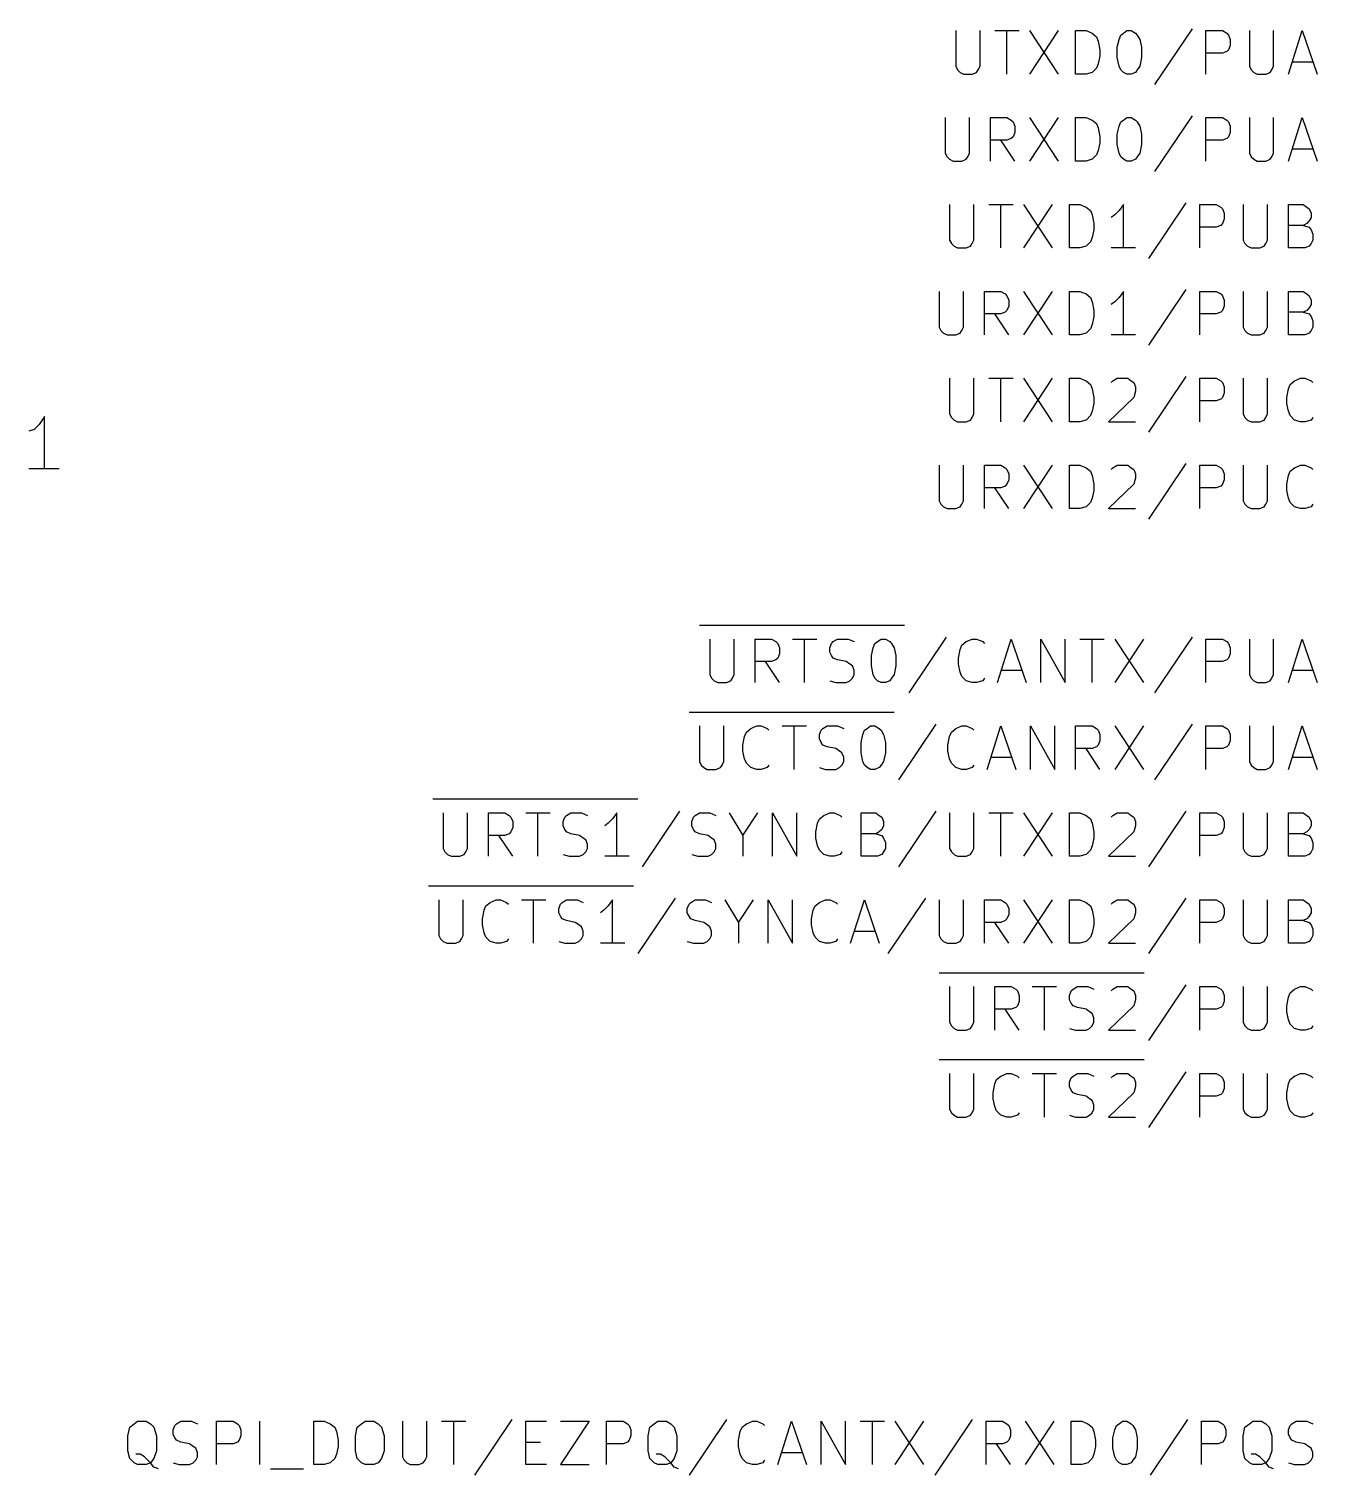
# Model space of a CAD drawing. Extents: x 4000 to 161350, y 4000 to 113000.
# Drawn here: x 82740 to 97570, y 59680 to 76320 of the extents above; entities that cross this region are included whole.
import ezdxf

# ---------------------------------------------------------------- set-up
doc = ezdxf.new("R2010")
doc.units = 0
doc.layers.add('CYAN', color=4, linetype='CONTINUOUS')

msp = doc.modelspace()

# ---------------------------------------------------------------- linework, layer by layer
at = {"layer": 'CYAN'}
for p, q in [((93410, 76300), (93410, 75890)), ((93690, 75890), (93690, 76300)), ((93860, 76300), (94140, 76300)), ((94000, 75800), (94000, 76300)), ((94260, 76300), (94590, 75800)), ((94590, 76300), (94260, 75800)), ((94790, 75800), (94790, 76300)), ((94790, 76300), (94910, 76300)), ((94910, 76300), (94980, 76270)), ((94980, 76270), (95030, 76230)), ((95030, 76230), (95050, 76180)), ((95290, 76200), (95310, 76250)), ((95310, 76250), (95340, 76270)), ((95340, 76270), (95380, 76300)), ((95380, 76300), (95430, 76300)), ((95430, 76300), (95480, 76270)), ((95480, 76270), (95500, 76250)), ((95500, 76250), (95530, 76200)), ((96130, 76320), (95700, 75680)), ((96290, 75800), (96290, 76300)), ((96290, 76300), (96480, 76300)), ((96480, 76300), (96530, 76270)), ((96530, 76270), (96550, 76250)), ((96550, 76250), (96570, 76200)), ((96790, 76300), (96790, 75890)), ((97070, 75890), (97070, 76300)), ((97240, 75800), (97400, 76300)), ((97400, 76300), (97570, 75800)), ((95050, 76180), (95070, 76080)), ((95070, 76080), (95070, 76010)), ((95270, 76110), (95290, 76200)), ((95270, 75990), (95270, 76110)), ((95530, 76200), (95550, 76110)), ((95550, 76110), (95550, 75990)), ((96530, 76060), (96480, 76040)), ((96550, 76080), (96530, 76060)), ((96570, 76130), (96550, 76080)), ((96570, 76200), (96570, 76130)), ((93410, 75890), (93430, 75850)), ((93670, 75850), (93690, 75890)), ((95050, 75920), (95030, 75870)), ((95070, 76010), (95050, 75920)), ((95290, 75890), (95270, 75990)), ((95310, 75850), (95290, 75890)), ((95530, 75890), (95500, 75850)), ((95550, 75990), (95530, 75890)), ((96480, 76040), (96290, 76040)), ((96790, 75890), (96810, 75850)), ((97050, 75850), (97070, 75890)), ((97290, 75940), (97520, 75940)), ((93430, 75850), (93460, 75820)), ((93460, 75820), (93500, 75800)), ((93500, 75800), (93600, 75800)), ((93600, 75800), (93650, 75820)), ((93650, 75820), (93670, 75850)), ((94910, 75800), (94790, 75800)), ((94980, 75820), (94910, 75800)), ((95030, 75870), (94980, 75820)), ((95340, 75820), (95310, 75850)), ((95380, 75800), (95340, 75820)), ((95430, 75800), (95380, 75800)), ((95480, 75820), (95430, 75800)), ((95500, 75850), (95480, 75820)), ((96810, 75850), (96840, 75820)), ((96840, 75820), (96880, 75800)), ((96880, 75800), (96980, 75800)), ((96980, 75800), (97030, 75820)), ((97030, 75820), (97050, 75850)), ((93290, 75300), (93290, 74890)), ((93570, 74890), (93570, 75300)), ((93810, 74800), (93810, 75300)), ((93810, 75300), (94000, 75300)), ((94000, 75300), (94050, 75270)), ((94050, 75270), (94070, 75250)), ((94070, 75250), (94090, 75200)), ((94260, 75300), (94590, 74800)), ((94590, 75300), (94260, 74800)), ((94790, 74800), (94790, 75300)), ((94790, 75300), (94910, 75300)), ((94910, 75300), (94980, 75270)), ((94980, 75270), (95030, 75230)), ((95030, 75230), (95050, 75180)), ((95290, 75200), (95310, 75250)), ((95310, 75250), (95340, 75270)), ((95340, 75270), (95380, 75300)), ((95380, 75300), (95430, 75300)), ((95430, 75300), (95480, 75270)), ((95480, 75270), (95500, 75250)), ((95500, 75250), (95530, 75200)), ((96130, 75320), (95700, 74680)), ((96290, 74800), (96290, 75300)), ((96290, 75300), (96480, 75300)), ((96480, 75300), (96530, 75270)), ((96530, 75270), (96550, 75250)), ((96550, 75250), (96570, 75200)), ((96790, 75300), (96790, 74890)), ((97070, 74890), (97070, 75300)), ((97240, 74800), (97400, 75300)), ((97400, 75300), (97570, 74800)), ((94050, 75060), (94000, 75040)), ((94070, 75080), (94050, 75060)), ((94090, 75130), (94070, 75080)), ((94090, 75200), (94090, 75130)), ((95050, 75180), (95070, 75080)), ((95070, 75080), (95070, 75010)), ((95270, 75110), (95290, 75200)), ((95270, 74990), (95270, 75110)), ((95530, 75200), (95550, 75110)), ((95550, 75110), (95550, 74990)), ((96530, 75060), (96480, 75040)), ((96550, 75080), (96530, 75060)), ((96570, 75130), (96550, 75080)), ((96570, 75200), (96570, 75130)), ((93290, 74890), (93310, 74850)), ((93550, 74850), (93570, 74890)), ((94000, 75040), (93810, 75040)), ((94090, 74800), (93930, 75040)), ((95050, 74920), (95030, 74870)), ((95070, 75010), (95050, 74920)), ((95290, 74890), (95270, 74990)), ((95310, 74850), (95290, 74890)), ((95530, 74890), (95500, 74850)), ((95550, 74990), (95530, 74890)), ((96480, 75040), (96290, 75040)), ((96790, 74890), (96810, 74850)), ((97050, 74850), (97070, 74890)), ((97290, 74940), (97520, 74940)), ((93310, 74850), (93340, 74820)), ((93340, 74820), (93380, 74800)), ((93380, 74800), (93480, 74800)), ((93480, 74800), (93530, 74820)), ((93530, 74820), (93550, 74850)), ((94910, 74800), (94790, 74800)), ((94980, 74820), (94910, 74800)), ((95030, 74870), (94980, 74820)), ((95340, 74820), (95310, 74850)), ((95380, 74800), (95340, 74820)), ((95430, 74800), (95380, 74800)), ((95480, 74820), (95430, 74800)), ((95500, 74850), (95480, 74820)), ((96810, 74850), (96840, 74820)), ((96840, 74820), (96880, 74800)), ((96880, 74800), (96980, 74800)), ((96980, 74800), (97030, 74820)), ((97030, 74820), (97050, 74850)), ((93340, 74300), (93340, 73890)), ((93620, 73890), (93620, 74300)), ((93790, 74300), (94070, 74300)), ((93930, 73800), (93930, 74300)), ((94190, 74300), (94520, 73800)), ((94520, 74300), (94190, 73800)), ((94720, 73800), (94720, 74300)), ((94720, 74300), (94840, 74300)), ((94840, 74300), (94910, 74270)), ((94910, 74270), (94960, 74230)), ((94960, 74230), (94980, 74180)), ((95290, 74230), (95240, 74180)), ((95340, 74300), (95290, 74230)), ((95340, 73800), (95340, 74300)), ((96060, 74320), (95630, 73680)), ((96220, 73800), (96220, 74300)), ((96220, 74300), (96410, 74300)), ((96410, 74300), (96460, 74270)), ((96460, 74270), (96480, 74250)), ((96480, 74250), (96500, 74200)), ((96720, 74300), (96720, 73890)), ((97000, 73890), (97000, 74300)), ((97240, 73800), (97240, 74300)), ((97240, 74300), (97410, 74300)), ((97410, 74300), (97450, 74270)), ((97450, 74270), (97480, 74250)), ((97480, 74250), (97500, 74200)), ((94980, 74180), (95000, 74080)), ((95000, 74080), (95000, 74010)), ((95240, 74180), (95200, 74150)), ((96460, 74060), (96410, 74040)), ((96480, 74080), (96460, 74060)), ((96500, 74130), (96480, 74080)), ((96500, 74200), (96500, 74130)), ((97410, 74060), (97240, 74060)), ((97450, 74080), (97410, 74060)), ((97410, 74060), (97480, 74040)), ((97480, 74110), (97450, 74080)), ((97500, 74150), (97480, 74110)), ((97500, 74200), (97500, 74150)), ((93340, 73890), (93360, 73850)), ((93600, 73850), (93620, 73890)), ((94980, 73920), (94960, 73870)), ((95000, 74010), (94980, 73920)), ((96410, 74040), (96220, 74040)), ((96720, 73890), (96740, 73850)), ((96980, 73850), (97000, 73890)), ((97480, 74040), (97500, 74010)), ((97500, 74010), (97520, 73960)), ((97520, 73890), (97500, 73850)), ((97520, 73960), (97520, 73890)), ((93360, 73850), (93390, 73820)), ((93390, 73820), (93430, 73800)), ((93430, 73800), (93530, 73800)), ((93530, 73800), (93580, 73820)), ((93580, 73820), (93600, 73850)), ((94840, 73800), (94720, 73800)), ((94910, 73820), (94840, 73800)), ((94960, 73870), (94910, 73820)), ((95480, 73800), (95200, 73800)), ((96740, 73850), (96770, 73820)), ((96770, 73820), (96810, 73800)), ((96810, 73800), (96910, 73800)), ((96910, 73800), (96960, 73820)), ((96960, 73820), (96980, 73850)), ((97430, 73800), (97240, 73800)), ((97480, 73820), (97430, 73800)), ((97500, 73850), (97480, 73820)), ((93220, 73300), (93220, 72890)), ((93500, 72890), (93500, 73300)), ((93740, 72800), (93740, 73300)), ((93740, 73300), (93930, 73300)), ((93930, 73300), (93980, 73270)), ((93980, 73270), (94000, 73250)), ((94000, 73250), (94020, 73200)), ((94190, 73300), (94520, 72800)), ((94520, 73300), (94190, 72800)), ((94720, 72800), (94720, 73300)), ((94720, 73300), (94840, 73300)), ((94840, 73300), (94910, 73270)), ((94910, 73270), (94960, 73230)), ((94960, 73230), (94980, 73180)), ((95290, 73230), (95240, 73180)), ((95340, 73300), (95290, 73230)), ((95340, 72800), (95340, 73300)), ((96060, 73320), (95630, 72680)), ((96220, 72800), (96220, 73300)), ((96220, 73300), (96410, 73300)), ((96410, 73300), (96460, 73270)), ((96460, 73270), (96480, 73250)), ((96480, 73250), (96500, 73200)), ((96720, 73300), (96720, 72890)), ((97000, 72890), (97000, 73300)), ((97240, 72800), (97240, 73300)), ((97240, 73300), (97410, 73300)), ((97410, 73300), (97450, 73270)), ((97450, 73270), (97480, 73250)), ((97480, 73250), (97500, 73200)), ((93980, 73060), (93930, 73040)), ((94000, 73080), (93980, 73060)), ((94020, 73130), (94000, 73080)), ((94020, 73200), (94020, 73130)), ((94980, 73180), (95000, 73080)), ((95000, 73080), (95000, 73010)), ((95240, 73180), (95200, 73150)), ((96460, 73060), (96410, 73040)), ((96480, 73080), (96460, 73060)), ((96500, 73130), (96480, 73080)), ((96500, 73200), (96500, 73130)), ((97410, 73060), (97240, 73060)), ((97450, 73080), (97410, 73060)), ((97410, 73060), (97480, 73040)), ((97480, 73110), (97450, 73080)), ((97500, 73150), (97480, 73110)), ((97500, 73200), (97500, 73150)), ((93220, 72890), (93240, 72850)), ((93480, 72850), (93500, 72890)), ((93930, 73040), (93740, 73040)), ((94020, 72800), (93860, 73040)), ((94980, 72920), (94960, 72870)), ((95000, 73010), (94980, 72920)), ((96410, 73040), (96220, 73040)), ((96720, 72890), (96740, 72850)), ((96980, 72850), (97000, 72890)), ((97480, 73040), (97500, 73010)), ((97500, 73010), (97520, 72960)), ((97520, 72890), (97500, 72850)), ((97520, 72960), (97520, 72890)), ((93240, 72850), (93270, 72820)), ((93270, 72820), (93310, 72800)), ((93310, 72800), (93410, 72800)), ((93410, 72800), (93460, 72820)), ((93460, 72820), (93480, 72850)), ((94840, 72800), (94720, 72800)), ((94910, 72820), (94840, 72800)), ((94960, 72870), (94910, 72820)), ((95480, 72800), (95200, 72800)), ((96740, 72850), (96770, 72820)), ((96770, 72820), (96810, 72800)), ((96810, 72800), (96910, 72800)), ((96910, 72800), (96960, 72820)), ((96960, 72820), (96980, 72850)), ((97430, 72800), (97240, 72800)), ((97480, 72820), (97430, 72800)), ((97500, 72850), (97480, 72820)), ((93340, 72300), (93340, 71890)), ((93620, 71890), (93620, 72300)), ((93790, 72300), (94070, 72300)), ((93930, 71800), (93930, 72300)), ((94190, 72300), (94520, 71800)), ((94520, 72300), (94190, 71800)), ((94720, 71800), (94720, 72300)), ((94720, 72300), (94840, 72300)), ((94840, 72300), (94910, 72270)), ((94910, 72270), (94960, 72230)), ((94960, 72230), (94980, 72180)), ((95200, 72250), (95220, 72270)), ((95220, 72270), (95270, 72300)), ((95270, 72300), (95390, 72300)), ((95390, 72300), (95430, 72270)), ((95430, 72270), (95460, 72250)), ((95460, 72250), (95480, 72200)), ((96060, 72320), (95630, 71680)), ((96220, 71800), (96220, 72300)), ((96220, 72300), (96410, 72300)), ((96410, 72300), (96460, 72270)), ((96460, 72270), (96480, 72250)), ((96480, 72250), (96500, 72200)), ((96720, 72300), (96720, 71890)), ((97000, 71890), (97000, 72300)), ((97240, 72180), (97260, 72230)), ((97260, 72230), (97310, 72270)), ((97310, 72270), (97380, 72300)), ((97380, 72300), (97430, 72300)), ((97430, 72300), (97500, 72270)), ((97500, 72270), (97520, 72250)), ((94980, 72180), (95000, 72080)), ((95000, 72080), (95000, 72010)), ((95460, 72080), (95170, 71800)), ((95480, 72150), (95460, 72080)), ((95480, 72200), (95480, 72150)), ((96460, 72060), (96410, 72040)), ((96480, 72080), (96460, 72060)), ((96500, 72130), (96480, 72080)), ((96500, 72200), (96500, 72130)), ((97220, 72080), (97240, 72180)), ((97220, 72010), (97220, 72080)), ((93340, 71890), (93360, 71850)), ((93600, 71850), (93620, 71890)), ((94980, 71920), (94960, 71870)), ((95000, 72010), (94980, 71920)), ((96410, 72040), (96220, 72040)), ((96720, 71890), (96740, 71850)), ((96980, 71850), (97000, 71890)), ((97240, 71920), (97220, 72010)), ((97260, 71870), (97240, 71920)), ((82860, 71770), (82800, 71710)), ((82920, 71860), (82860, 71770)), ((82920, 71260), (82920, 71860)), ((93360, 71850), (93390, 71820)), ((93390, 71820), (93430, 71800)), ((93430, 71800), (93530, 71800)), ((93530, 71800), (93580, 71820)), ((93580, 71820), (93600, 71850)), ((94840, 71800), (94720, 71800)), ((94910, 71820), (94840, 71800)), ((94960, 71870), (94910, 71820)), ((95170, 71800), (95480, 71800)), ((96740, 71850), (96770, 71820)), ((96770, 71820), (96810, 71800)), ((96810, 71800), (96910, 71800)), ((96910, 71800), (96960, 71820)), ((96960, 71820), (96980, 71850)), ((97310, 71820), (97260, 71870)), ((97380, 71800), (97310, 71820)), ((97430, 71800), (97380, 71800)), ((97500, 71820), (97430, 71800)), ((97520, 71850), (97500, 71820)), ((82800, 71710), (82740, 71690)), ((83090, 71260), (82740, 71260)), ((93220, 71300), (93220, 70890)), ((93500, 70890), (93500, 71300)), ((93740, 70800), (93740, 71300)), ((93740, 71300), (93930, 71300)), ((93930, 71300), (93980, 71270)), ((93980, 71270), (94000, 71250)), ((94000, 71250), (94020, 71200)), ((94190, 71300), (94520, 70800)), ((94520, 71300), (94190, 70800)), ((94720, 70800), (94720, 71300)), ((94720, 71300), (94840, 71300)), ((94840, 71300), (94910, 71270)), ((94910, 71270), (94960, 71230)), ((94960, 71230), (94980, 71180)), ((95200, 71250), (95220, 71270)), ((95220, 71270), (95270, 71300)), ((95270, 71300), (95390, 71300)), ((95390, 71300), (95430, 71270)), ((95430, 71270), (95460, 71250)), ((95460, 71250), (95480, 71200)), ((96060, 71320), (95630, 70680)), ((96220, 70800), (96220, 71300)), ((96220, 71300), (96410, 71300)), ((96410, 71300), (96460, 71270)), ((96460, 71270), (96480, 71250)), ((96480, 71250), (96500, 71200)), ((96720, 71300), (96720, 70890)), ((97000, 70890), (97000, 71300)), ((97240, 71180), (97260, 71230)), ((97260, 71230), (97310, 71270)), ((97310, 71270), (97380, 71300)), ((97380, 71300), (97430, 71300)), ((97430, 71300), (97500, 71270)), ((97500, 71270), (97520, 71250)), ((93980, 71060), (93930, 71040)), ((94000, 71080), (93980, 71060)), ((94020, 71130), (94000, 71080)), ((94020, 71200), (94020, 71130)), ((94980, 71180), (95000, 71080)), ((95000, 71080), (95000, 71010)), ((95460, 71080), (95170, 70800)), ((95480, 71150), (95460, 71080)), ((95480, 71200), (95480, 71150)), ((96460, 71060), (96410, 71040)), ((96480, 71080), (96460, 71060)), ((96500, 71130), (96480, 71080)), ((96500, 71200), (96500, 71130)), ((97220, 71080), (97240, 71180)), ((97220, 71010), (97220, 71080)), ((93220, 70890), (93240, 70850)), ((93480, 70850), (93500, 70890)), ((93930, 71040), (93740, 71040)), ((94020, 70800), (93860, 71040)), ((94980, 70920), (94960, 70870)), ((95000, 71010), (94980, 70920)), ((96410, 71040), (96220, 71040)), ((96720, 70890), (96740, 70850)), ((96980, 70850), (97000, 70890)), ((97240, 70920), (97220, 71010)), ((97260, 70870), (97240, 70920)), ((93240, 70850), (93270, 70820)), ((93270, 70820), (93310, 70800)), ((93310, 70800), (93410, 70800)), ((93410, 70800), (93460, 70820)), ((93460, 70820), (93480, 70850)), ((94840, 70800), (94720, 70800)), ((94910, 70820), (94840, 70800)), ((94960, 70870), (94910, 70820)), ((95170, 70800), (95480, 70800)), ((96740, 70850), (96770, 70820)), ((96770, 70820), (96810, 70800)), ((96810, 70800), (96910, 70800)), ((96910, 70800), (96960, 70820)), ((96960, 70820), (96980, 70850)), ((97310, 70820), (97260, 70870)), ((97380, 70800), (97310, 70820)), ((97430, 70800), (97380, 70800)), ((97500, 70820), (97430, 70800)), ((97520, 70850), (97500, 70820)), ((90460, 69460), (92820, 69460)), ((90580, 69300), (90580, 68890)), ((90860, 68890), (90860, 69300)), ((91100, 68800), (91100, 69300)), ((91100, 69300), (91290, 69300)), ((91290, 69300), (91340, 69270)), ((91340, 69270), (91360, 69250)), ((91360, 69250), (91380, 69200)), ((91530, 69300), (91810, 69300)), ((91670, 68800), (91670, 69300)), ((91960, 69200), (91980, 69250)), ((91980, 69250), (92000, 69270)), ((92000, 69270), (92050, 69300)), ((92050, 69300), (92170, 69300)), ((92170, 69300), (92240, 69270)), ((92460, 69200), (92480, 69250)), ((92480, 69250), (92510, 69270)), ((92510, 69270), (92550, 69300)), ((92550, 69300), (92600, 69300)), ((92600, 69300), (92650, 69270)), ((92650, 69270), (92670, 69250)), ((92670, 69250), (92700, 69200)), ((93300, 69320), (92870, 68680)), ((93460, 69180), (93480, 69230)), ((93480, 69230), (93530, 69270)), ((93530, 69270), (93600, 69300)), ((93600, 69300), (93650, 69300)), ((93650, 69300), (93720, 69270)), ((93720, 69270), (93740, 69250)), ((93890, 68800), (94050, 69300)), ((94050, 69300), (94220, 68800)), ((94390, 68800), (94390, 69300)), ((94390, 69300), (94670, 68800)), ((94670, 68800), (94670, 69300)), ((94840, 69300), (95120, 69300)), ((94980, 68800), (94980, 69300)), ((95240, 69300), (95570, 68800)), ((95570, 69300), (95240, 68800)), ((96130, 69320), (95700, 68680)), ((96290, 68800), (96290, 69300)), ((96290, 69300), (96480, 69300)), ((96480, 69300), (96530, 69270)), ((96530, 69270), (96550, 69250)), ((96550, 69250), (96570, 69200)), ((96790, 69300), (96790, 68890)), ((97070, 68890), (97070, 69300)), ((97240, 68800), (97400, 69300)), ((97400, 69300), (97570, 68800)), ((91340, 69060), (91290, 69040)), ((91360, 69080), (91340, 69060)), ((91380, 69130), (91360, 69080)), ((91380, 69200), (91380, 69130)), ((91960, 69150), (91960, 69200)), ((91980, 69110), (91960, 69150)), ((92000, 69080), (91980, 69110)), ((92050, 69060), (92000, 69080)), ((92150, 69040), (92050, 69060)), ((92440, 69110), (92460, 69200)), ((92440, 68990), (92440, 69110)), ((92700, 69200), (92720, 69110)), ((92720, 69110), (92720, 68990)), ((93440, 69080), (93460, 69180)), ((93440, 69010), (93440, 69080)), ((96530, 69060), (96480, 69040)), ((96550, 69080), (96530, 69060)), ((96570, 69130), (96550, 69080)), ((96570, 69200), (96570, 69130)), ((90580, 68890), (90600, 68850)), ((90840, 68850), (90860, 68890)), ((91290, 69040), (91100, 69040)), ((91380, 68800), (91220, 69040)), ((92190, 69010), (92150, 69040)), ((92220, 68990), (92190, 69010)), ((92240, 68940), (92220, 68990)), ((92220, 68850), (92240, 68890)), ((92240, 68890), (92240, 68940)), ((92460, 68890), (92440, 68990)), ((92480, 68850), (92460, 68890)), ((92700, 68890), (92670, 68850)), ((92720, 68990), (92700, 68890)), ((93460, 68920), (93440, 69010)), ((93480, 68870), (93460, 68920)), ((93940, 68940), (94170, 68940)), ((96480, 69040), (96290, 69040)), ((96790, 68890), (96810, 68850)), ((97050, 68850), (97070, 68890)), ((97290, 68940), (97520, 68940)), ((90600, 68850), (90630, 68820)), ((90630, 68820), (90670, 68800)), ((90670, 68800), (90770, 68800)), ((90770, 68800), (90820, 68820)), ((90820, 68820), (90840, 68850)), ((91960, 68820), (92030, 68800)), ((92030, 68800), (92150, 68800)), ((92150, 68800), (92190, 68820)), ((92190, 68820), (92220, 68850)), ((92510, 68820), (92480, 68850)), ((92550, 68800), (92510, 68820)), ((92600, 68800), (92550, 68800)), ((92650, 68820), (92600, 68800)), ((92670, 68850), (92650, 68820)), ((93530, 68820), (93480, 68870)), ((93600, 68800), (93530, 68820)), ((93650, 68800), (93600, 68800)), ((93720, 68820), (93650, 68800)), ((93740, 68850), (93720, 68820)), ((96810, 68850), (96840, 68820)), ((96840, 68820), (96880, 68800)), ((96880, 68800), (96980, 68800)), ((96980, 68800), (97030, 68820)), ((97030, 68820), (97050, 68850)), ((90340, 68460), (92700, 68460)), ((90460, 68300), (90460, 67890)), ((90740, 67890), (90740, 68300)), ((90980, 68180), (91000, 68230)), ((91000, 68230), (91050, 68270)), ((91050, 68270), (91120, 68300)), ((91120, 68300), (91170, 68300)), ((91170, 68300), (91240, 68270)), ((91240, 68270), (91260, 68250)), ((91410, 68300), (91690, 68300)), ((91550, 67800), (91550, 68300)), ((91840, 68200), (91860, 68250)), ((91860, 68250), (91880, 68270)), ((91880, 68270), (91930, 68300)), ((91930, 68300), (92050, 68300)), ((92050, 68300), (92120, 68270)), ((92340, 68200), (92360, 68250)), ((92360, 68250), (92390, 68270)), ((92390, 68270), (92430, 68300)), ((92430, 68300), (92480, 68300)), ((92480, 68300), (92530, 68270)), ((92530, 68270), (92550, 68250)), ((92550, 68250), (92580, 68200)), ((93180, 68320), (92750, 67680)), ((93340, 68180), (93360, 68230)), ((93360, 68230), (93410, 68270)), ((93410, 68270), (93480, 68300)), ((93480, 68300), (93530, 68300)), ((93530, 68300), (93600, 68270)), ((93600, 68270), (93620, 68250)), ((93770, 67800), (93930, 68300)), ((93930, 68300), (94100, 67800)), ((94270, 67800), (94270, 68300)), ((94270, 68300), (94550, 67800)), ((94550, 67800), (94550, 68300)), ((94790, 67800), (94790, 68300)), ((94790, 68300), (94980, 68300)), ((94980, 68300), (95030, 68270)), ((95030, 68270), (95050, 68250)), ((95050, 68250), (95070, 68200)), ((95240, 68300), (95570, 67800)), ((95570, 68300), (95240, 67800)), ((96130, 68320), (95700, 67680)), ((96290, 67800), (96290, 68300)), ((96290, 68300), (96480, 68300)), ((96480, 68300), (96530, 68270)), ((96530, 68270), (96550, 68250)), ((96550, 68250), (96570, 68200)), ((96790, 68300), (96790, 67890)), ((97070, 67890), (97070, 68300)), ((97240, 67800), (97400, 68300)), ((97400, 68300), (97570, 67800)), ((90960, 68080), (90980, 68180)), ((90960, 68010), (90960, 68080)), ((91840, 68150), (91840, 68200)), ((91860, 68110), (91840, 68150)), ((91880, 68080), (91860, 68110)), ((91930, 68060), (91880, 68080)), ((92030, 68040), (91930, 68060)), ((92320, 68110), (92340, 68200)), ((92320, 67990), (92320, 68110)), ((92580, 68200), (92600, 68110)), ((92600, 68110), (92600, 67990)), ((93320, 68080), (93340, 68180)), ((93320, 68010), (93320, 68080)), ((95030, 68060), (94980, 68040)), ((95050, 68080), (95030, 68060)), ((95070, 68130), (95050, 68080)), ((95070, 68200), (95070, 68130)), ((96530, 68060), (96480, 68040)), ((96550, 68080), (96530, 68060)), ((96570, 68130), (96550, 68080)), ((96570, 68200), (96570, 68130)), ((90980, 67920), (90960, 68010)), ((91000, 67870), (90980, 67920)), ((92070, 68010), (92030, 68040)), ((92100, 67990), (92070, 68010)), ((92120, 67940), (92100, 67990)), ((92120, 67890), (92120, 67940)), ((92340, 67890), (92320, 67990)), ((92600, 67990), (92580, 67890)), ((93340, 67920), (93320, 68010)), ((93360, 67870), (93340, 67920)), ((93820, 67940), (94050, 67940)), ((94980, 68040), (94790, 68040)), ((95070, 67800), (94910, 68040)), ((96480, 68040), (96290, 68040)), ((97290, 67940), (97520, 67940)), ((90460, 67890), (90480, 67850)), ((90480, 67850), (90510, 67820)), ((90510, 67820), (90550, 67800)), ((90550, 67800), (90650, 67800)), ((90650, 67800), (90700, 67820)), ((90700, 67820), (90720, 67850)), ((90720, 67850), (90740, 67890)), ((91050, 67820), (91000, 67870)), ((91120, 67800), (91050, 67820)), ((91170, 67800), (91120, 67800)), ((91240, 67820), (91170, 67800)), ((91260, 67850), (91240, 67820)), ((91840, 67820), (91910, 67800)), ((91910, 67800), (92030, 67800)), ((92030, 67800), (92070, 67820)), ((92070, 67820), (92100, 67850)), ((92100, 67850), (92120, 67890)), ((92360, 67850), (92340, 67890)), ((92390, 67820), (92360, 67850)), ((92430, 67800), (92390, 67820)), ((92480, 67800), (92430, 67800)), ((92530, 67820), (92480, 67800)), ((92550, 67850), (92530, 67820)), ((92580, 67890), (92550, 67850)), ((93410, 67820), (93360, 67870)), ((93480, 67800), (93410, 67820)), ((93530, 67800), (93480, 67800)), ((93600, 67820), (93530, 67800)), ((93620, 67850), (93600, 67820)), ((96790, 67890), (96810, 67850)), ((96810, 67850), (96840, 67820)), ((96840, 67820), (96880, 67800)), ((96880, 67800), (96980, 67800)), ((96980, 67800), (97030, 67820)), ((97030, 67820), (97050, 67850)), ((97050, 67850), (97070, 67890)), ((87390, 67460), (89750, 67460)), ((87510, 67300), (87510, 66890)), ((87790, 66890), (87790, 67300)), ((88030, 66800), (88030, 67300)), ((88030, 67300), (88220, 67300)), ((88220, 67300), (88270, 67270)), ((88270, 67270), (88290, 67250)), ((88290, 67250), (88310, 67200)), ((88460, 67300), (88740, 67300)), ((88600, 66800), (88600, 67300)), ((88890, 67200), (88910, 67250)), ((88910, 67250), (88930, 67270)), ((88930, 67270), (88980, 67300)), ((88980, 67300), (89100, 67300)), ((89100, 67300), (89170, 67270)), ((89460, 67230), (89410, 67180)), ((89510, 67300), (89460, 67230)), ((89510, 66800), (89510, 67300)), ((90230, 67320), (89800, 66680)), ((90370, 67200), (90390, 67250)), ((90390, 67250), (90410, 67270)), ((90410, 67270), (90460, 67300)), ((90460, 67300), (90580, 67300)), ((90580, 67300), (90650, 67270)), ((90800, 67300), (90960, 67040)), ((90960, 67040), (91130, 67300)), ((91300, 66800), (91300, 67300)), ((91300, 67300), (91580, 66800)), ((91580, 66800), (91580, 67300)), ((91820, 67180), (91840, 67230)), ((91840, 67230), (91890, 67270)), ((91890, 67270), (91960, 67300)), ((91960, 67300), (92010, 67300)), ((92010, 67300), (92080, 67270)), ((92080, 67270), (92100, 67250)), ((92320, 66800), (92320, 67300)), ((92320, 67300), (92490, 67300)), ((92490, 67300), (92530, 67270)), ((92530, 67270), (92560, 67250)), ((92560, 67250), (92580, 67200)), ((93180, 67320), (92750, 66680)), ((93340, 67300), (93340, 66890)), ((93620, 66890), (93620, 67300)), ((93790, 67300), (94070, 67300)), ((93930, 66800), (93930, 67300)), ((94190, 67300), (94520, 66800)), ((94520, 67300), (94190, 66800)), ((94720, 66800), (94720, 67300)), ((94720, 67300), (94840, 67300)), ((94840, 67300), (94910, 67270)), ((94910, 67270), (94960, 67230)), ((94960, 67230), (94980, 67180)), ((95200, 67250), (95220, 67270)), ((95220, 67270), (95270, 67300)), ((95270, 67300), (95390, 67300)), ((95390, 67300), (95430, 67270)), ((95430, 67270), (95460, 67250)), ((95460, 67250), (95480, 67200)), ((96060, 67320), (95630, 66680)), ((96220, 66800), (96220, 67300)), ((96220, 67300), (96410, 67300)), ((96410, 67300), (96460, 67270)), ((96460, 67270), (96480, 67250)), ((96480, 67250), (96500, 67200)), ((96720, 67300), (96720, 66890)), ((97000, 66890), (97000, 67300)), ((97240, 66800), (97240, 67300)), ((97240, 67300), (97410, 67300)), ((97410, 67300), (97450, 67270)), ((97450, 67270), (97480, 67250)), ((97480, 67250), (97500, 67200)), ((88270, 67060), (88220, 67040)), ((88290, 67080), (88270, 67060)), ((88310, 67130), (88290, 67080)), ((88310, 67200), (88310, 67130)), ((88890, 67150), (88890, 67200)), ((88910, 67110), (88890, 67150)), ((88930, 67080), (88910, 67110)), ((88980, 67060), (88930, 67080)), ((89080, 67040), (88980, 67060)), ((89410, 67180), (89370, 67150)), ((90370, 67150), (90370, 67200)), ((90390, 67110), (90370, 67150)), ((90410, 67080), (90390, 67110)), ((90460, 67060), (90410, 67080)), ((90560, 67040), (90460, 67060)), ((91800, 67080), (91820, 67180)), ((91800, 67010), (91800, 67080)), ((92490, 67060), (92320, 67060)), ((92530, 67080), (92490, 67060)), ((92490, 67060), (92560, 67040)), ((92560, 67110), (92530, 67080)), ((92580, 67150), (92560, 67110)), ((92580, 67200), (92580, 67150)), ((94980, 67180), (95000, 67080)), ((95000, 67080), (95000, 67010)), ((95460, 67080), (95170, 66800)), ((95480, 67150), (95460, 67080)), ((95480, 67200), (95480, 67150)), ((96460, 67060), (96410, 67040)), ((96480, 67080), (96460, 67060)), ((96500, 67130), (96480, 67080)), ((96500, 67200), (96500, 67130)), ((97410, 67060), (97240, 67060)), ((97450, 67080), (97410, 67060)), ((97410, 67060), (97480, 67040)), ((97480, 67110), (97450, 67080)), ((97500, 67150), (97480, 67110)), ((97500, 67200), (97500, 67150)), ((88220, 67040), (88030, 67040)), ((88310, 66800), (88150, 67040)), ((89120, 67010), (89080, 67040)), ((89150, 66990), (89120, 67010)), ((89170, 66940), (89150, 66990)), ((89170, 66890), (89170, 66940)), ((90600, 67010), (90560, 67040)), ((90630, 66990), (90600, 67010)), ((90650, 66940), (90630, 66990)), ((90650, 66890), (90650, 66940)), ((90960, 67040), (90960, 66800)), ((91820, 66920), (91800, 67010)), ((91840, 66870), (91820, 66920)), ((92560, 67040), (92580, 67010)), ((92580, 67010), (92600, 66960)), ((92600, 66960), (92600, 66890)), ((94980, 66920), (94960, 66870)), ((95000, 67010), (94980, 66920)), ((96410, 67040), (96220, 67040)), ((97480, 67040), (97500, 67010)), ((97500, 67010), (97520, 66960)), ((97520, 66960), (97520, 66890)), ((87510, 66890), (87530, 66850)), ((87530, 66850), (87560, 66820)), ((87560, 66820), (87600, 66800)), ((87600, 66800), (87700, 66800)), ((87700, 66800), (87750, 66820)), ((87750, 66820), (87770, 66850)), ((87770, 66850), (87790, 66890)), ((88890, 66820), (88960, 66800)), ((88960, 66800), (89080, 66800)), ((89080, 66800), (89120, 66820)), ((89120, 66820), (89150, 66850)), ((89150, 66850), (89170, 66890)), ((89650, 66800), (89370, 66800)), ((90370, 66820), (90440, 66800)), ((90440, 66800), (90560, 66800)), ((90560, 66800), (90600, 66820)), ((90600, 66820), (90630, 66850)), ((90630, 66850), (90650, 66890)), ((91890, 66820), (91840, 66870)), ((91960, 66800), (91890, 66820)), ((92010, 66800), (91960, 66800)), ((92080, 66820), (92010, 66800)), ((92100, 66850), (92080, 66820)), ((92510, 66800), (92320, 66800)), ((92560, 66820), (92510, 66800)), ((92580, 66850), (92560, 66820)), ((92600, 66890), (92580, 66850)), ((93340, 66890), (93360, 66850)), ((93360, 66850), (93390, 66820)), ((93390, 66820), (93430, 66800)), ((93430, 66800), (93530, 66800)), ((93530, 66800), (93580, 66820)), ((93580, 66820), (93600, 66850)), ((93600, 66850), (93620, 66890)), ((94840, 66800), (94720, 66800)), ((94910, 66820), (94840, 66800)), ((94960, 66870), (94910, 66820)), ((95170, 66800), (95480, 66800)), ((96720, 66890), (96740, 66850)), ((96740, 66850), (96770, 66820)), ((96770, 66820), (96810, 66800)), ((96810, 66800), (96910, 66800)), ((96910, 66800), (96960, 66820)), ((96960, 66820), (96980, 66850)), ((96980, 66850), (97000, 66890)), ((97430, 66800), (97240, 66800)), ((97480, 66820), (97430, 66800)), ((97500, 66850), (97480, 66820)), ((97520, 66890), (97500, 66850)), ((87340, 66460), (89700, 66460)), ((87460, 66300), (87460, 65890)), ((87740, 65890), (87740, 66300)), ((87980, 66180), (88000, 66230)), ((88000, 66230), (88050, 66270)), ((88050, 66270), (88120, 66300)), ((88120, 66300), (88170, 66300)), ((88170, 66300), (88240, 66270)), ((88240, 66270), (88260, 66250)), ((88410, 66300), (88690, 66300)), ((88550, 65800), (88550, 66300)), ((88840, 66200), (88860, 66250)), ((88860, 66250), (88880, 66270)), ((88880, 66270), (88930, 66300)), ((88930, 66300), (89050, 66300)), ((89050, 66300), (89120, 66270)), ((89410, 66230), (89360, 66180)), ((89460, 66300), (89410, 66230)), ((89460, 65800), (89460, 66300)), ((90180, 66320), (89750, 65680)), ((90320, 66200), (90340, 66250)), ((90340, 66250), (90360, 66270)), ((90360, 66270), (90410, 66300)), ((90410, 66300), (90530, 66300)), ((90530, 66300), (90600, 66270)), ((90750, 66300), (90910, 66040)), ((90910, 66040), (91080, 66300)), ((91250, 65800), (91250, 66300)), ((91250, 66300), (91530, 65800)), ((91530, 65800), (91530, 66300)), ((91770, 66180), (91790, 66230)), ((91790, 66230), (91840, 66270)), ((91840, 66270), (91910, 66300)), ((91910, 66300), (91960, 66300)), ((91960, 66300), (92030, 66270)), ((92030, 66270), (92050, 66250)), ((92200, 65800), (92360, 66300)), ((92360, 66300), (92530, 65800)), ((93060, 66320), (92630, 65680)), ((93220, 66300), (93220, 65890)), ((93500, 65890), (93500, 66300)), ((93740, 65800), (93740, 66300)), ((93740, 66300), (93930, 66300)), ((93930, 66300), (93980, 66270)), ((93980, 66270), (94000, 66250)), ((94000, 66250), (94020, 66200)), ((94190, 66300), (94520, 65800)), ((94520, 66300), (94190, 65800)), ((94720, 65800), (94720, 66300)), ((94720, 66300), (94840, 66300)), ((94840, 66300), (94910, 66270)), ((94910, 66270), (94960, 66230)), ((94960, 66230), (94980, 66180)), ((95200, 66250), (95220, 66270)), ((95220, 66270), (95270, 66300)), ((95270, 66300), (95390, 66300)), ((95390, 66300), (95430, 66270)), ((95430, 66270), (95460, 66250)), ((95460, 66250), (95480, 66200)), ((96060, 66320), (95630, 65680)), ((96220, 65800), (96220, 66300)), ((96220, 66300), (96410, 66300)), ((96410, 66300), (96460, 66270)), ((96460, 66270), (96480, 66250)), ((96480, 66250), (96500, 66200)), ((96720, 66300), (96720, 65890)), ((97000, 65890), (97000, 66300)), ((97240, 65800), (97240, 66300)), ((97240, 66300), (97410, 66300)), ((97410, 66300), (97450, 66270)), ((97450, 66270), (97480, 66250)), ((97480, 66250), (97500, 66200)), ((87960, 66080), (87980, 66180)), ((87960, 66010), (87960, 66080)), ((88840, 66150), (88840, 66200)), ((88860, 66110), (88840, 66150)), ((88880, 66080), (88860, 66110)), ((88930, 66060), (88880, 66080)), ((89360, 66180), (89320, 66150)), ((90320, 66150), (90320, 66200)), ((90340, 66110), (90320, 66150)), ((90360, 66080), (90340, 66110)), ((90410, 66060), (90360, 66080)), ((91750, 66080), (91770, 66180)), ((91750, 66010), (91750, 66080)), ((94000, 66080), (93980, 66060)), ((94020, 66130), (94000, 66080)), ((94020, 66200), (94020, 66130)), ((94980, 66180), (95000, 66080)), ((95000, 66080), (95000, 66010)), ((95460, 66080), (95170, 65800)), ((95480, 66150), (95460, 66080)), ((95480, 66200), (95480, 66150)), ((96480, 66080), (96460, 66060)), ((96500, 66130), (96480, 66080)), ((96500, 66200), (96500, 66130)), ((97450, 66080), (97410, 66060)), ((97480, 66110), (97450, 66080)), ((97500, 66150), (97480, 66110)), ((97500, 66200), (97500, 66150)), ((87980, 65920), (87960, 66010)), ((88000, 65870), (87980, 65920)), ((89030, 66040), (88930, 66060)), ((89070, 66010), (89030, 66040)), ((89100, 65990), (89070, 66010)), ((89120, 65940), (89100, 65990)), ((89120, 65890), (89120, 65940)), ((90510, 66040), (90410, 66060)), ((90550, 66010), (90510, 66040)), ((90580, 65990), (90550, 66010)), ((90600, 65940), (90580, 65990)), ((90600, 65890), (90600, 65940)), ((90910, 66040), (90910, 65800)), ((91770, 65920), (91750, 66010)), ((91790, 65870), (91770, 65920)), ((92250, 65940), (92480, 65940)), ((93930, 66040), (93740, 66040)), ((94020, 65800), (93860, 66040)), ((93980, 66060), (93930, 66040)), ((94980, 65920), (94960, 65870)), ((95000, 66010), (94980, 65920)), ((96410, 66040), (96220, 66040)), ((96460, 66060), (96410, 66040)), ((97410, 66060), (97240, 66060)), ((97410, 66060), (97480, 66040)), ((97480, 66040), (97500, 66010)), ((97500, 66010), (97520, 65960)), ((97520, 65960), (97520, 65890)), ((87460, 65890), (87480, 65850)), ((87480, 65850), (87510, 65820)), ((87510, 65820), (87550, 65800)), ((87550, 65800), (87650, 65800)), ((87650, 65800), (87700, 65820)), ((87700, 65820), (87720, 65850)), ((87720, 65850), (87740, 65890)), ((88050, 65820), (88000, 65870)), ((88120, 65800), (88050, 65820)), ((88170, 65800), (88120, 65800)), ((88240, 65820), (88170, 65800)), ((88260, 65850), (88240, 65820)), ((88840, 65820), (88910, 65800)), ((88910, 65800), (89030, 65800)), ((89030, 65800), (89070, 65820)), ((89070, 65820), (89100, 65850)), ((89100, 65850), (89120, 65890)), ((89600, 65800), (89320, 65800)), ((90320, 65820), (90390, 65800)), ((90390, 65800), (90510, 65800)), ((90510, 65800), (90550, 65820)), ((90550, 65820), (90580, 65850)), ((90580, 65850), (90600, 65890)), ((91840, 65820), (91790, 65870)), ((91910, 65800), (91840, 65820)), ((91960, 65800), (91910, 65800)), ((92030, 65820), (91960, 65800)), ((92050, 65850), (92030, 65820)), ((93220, 65890), (93240, 65850)), ((93240, 65850), (93270, 65820)), ((93270, 65820), (93310, 65800)), ((93310, 65800), (93410, 65800)), ((93410, 65800), (93460, 65820)), ((93460, 65820), (93480, 65850)), ((93480, 65850), (93500, 65890)), ((94840, 65800), (94720, 65800)), ((94910, 65820), (94840, 65800)), ((94960, 65870), (94910, 65820)), ((95170, 65800), (95480, 65800)), ((96720, 65890), (96740, 65850)), ((96740, 65850), (96770, 65820)), ((96770, 65820), (96810, 65800)), ((96810, 65800), (96910, 65800)), ((96910, 65800), (96960, 65820)), ((96960, 65820), (96980, 65850)), ((96980, 65850), (97000, 65890)), ((97430, 65800), (97240, 65800)), ((97480, 65820), (97430, 65800)), ((97500, 65850), (97480, 65820)), ((97520, 65890), (97500, 65850)), ((93220, 65460), (95580, 65460)), ((93340, 65300), (93340, 64890)), ((93620, 64890), (93620, 65300)), ((93860, 64800), (93860, 65300)), ((93860, 65300), (94050, 65300)), ((94050, 65300), (94100, 65270)), ((94100, 65270), (94120, 65250)), ((94120, 65250), (94140, 65200)), ((94290, 65300), (94570, 65300)), ((94430, 64800), (94430, 65300)), ((94720, 65200), (94740, 65250)), ((94740, 65250), (94760, 65270)), ((94760, 65270), (94810, 65300)), ((94810, 65300), (94930, 65300)), ((94930, 65300), (95000, 65270)), ((95200, 65250), (95220, 65270)), ((95220, 65270), (95270, 65300)), ((95270, 65300), (95390, 65300)), ((95390, 65300), (95430, 65270)), ((95430, 65270), (95460, 65250)), ((95460, 65250), (95480, 65200)), ((96060, 65320), (95630, 64680)), ((96220, 64800), (96220, 65300)), ((96220, 65300), (96410, 65300)), ((96410, 65300), (96460, 65270)), ((96460, 65270), (96480, 65250)), ((96480, 65250), (96500, 65200)), ((96720, 65300), (96720, 64890)), ((97000, 64890), (97000, 65300)), ((97240, 65180), (97260, 65230)), ((97260, 65230), (97310, 65270)), ((97310, 65270), (97380, 65300)), ((97380, 65300), (97430, 65300)), ((97430, 65300), (97500, 65270)), ((97500, 65270), (97520, 65250)), ((94120, 65080), (94100, 65060)), ((94140, 65130), (94120, 65080)), ((94140, 65200), (94140, 65130)), ((94720, 65150), (94720, 65200)), ((94740, 65110), (94720, 65150)), ((94760, 65080), (94740, 65110)), ((94810, 65060), (94760, 65080)), ((95460, 65080), (95170, 64800)), ((95480, 65150), (95460, 65080)), ((95480, 65200), (95480, 65150)), ((96480, 65080), (96460, 65060)), ((96500, 65130), (96480, 65080)), ((96500, 65200), (96500, 65130)), ((97220, 65080), (97240, 65180)), ((97220, 65010), (97220, 65080)), ((94050, 65040), (93860, 65040)), ((94140, 64800), (93980, 65040)), ((94100, 65060), (94050, 65040)), ((94910, 65040), (94810, 65060)), ((94950, 65010), (94910, 65040)), ((94980, 64990), (94950, 65010)), ((95000, 64940), (94980, 64990)), ((95000, 64890), (95000, 64940)), ((96410, 65040), (96220, 65040)), ((96460, 65060), (96410, 65040)), ((97240, 64920), (97220, 65010)), ((97260, 64870), (97240, 64920)), ((93340, 64890), (93360, 64850)), ((93360, 64850), (93390, 64820)), ((93390, 64820), (93430, 64800)), ((93430, 64800), (93530, 64800)), ((93530, 64800), (93580, 64820)), ((93580, 64820), (93600, 64850)), ((93600, 64850), (93620, 64890)), ((94720, 64820), (94790, 64800)), ((94790, 64800), (94910, 64800)), ((94910, 64800), (94950, 64820)), ((94950, 64820), (94980, 64850)), ((94980, 64850), (95000, 64890)), ((95170, 64800), (95480, 64800)), ((96720, 64890), (96740, 64850)), ((96740, 64850), (96770, 64820)), ((96770, 64820), (96810, 64800)), ((96810, 64800), (96910, 64800)), ((96910, 64800), (96960, 64820)), ((96960, 64820), (96980, 64850)), ((96980, 64850), (97000, 64890)), ((97310, 64820), (97260, 64870)), ((97380, 64800), (97310, 64820)), ((97430, 64800), (97380, 64800)), ((97500, 64820), (97430, 64800)), ((97520, 64850), (97500, 64820)), ((93220, 64460), (95580, 64460)), ((93340, 64300), (93340, 63890)), ((93620, 63890), (93620, 64300)), ((93880, 64230), (93930, 64270)), ((93930, 64270), (94000, 64300)), ((94000, 64300), (94050, 64300)), ((94050, 64300), (94120, 64270)), ((94120, 64270), (94140, 64250)), ((94290, 64300), (94570, 64300)), ((94430, 63800), (94430, 64300)), ((94720, 64200), (94740, 64250)), ((94740, 64250), (94760, 64270)), ((94760, 64270), (94810, 64300)), ((94810, 64300), (94930, 64300)), ((94930, 64300), (95000, 64270)), ((95200, 64250), (95220, 64270)), ((95220, 64270), (95270, 64300)), ((95270, 64300), (95390, 64300)), ((95390, 64300), (95430, 64270)), ((95430, 64270), (95460, 64250)), ((95460, 64250), (95480, 64200)), ((96060, 64320), (95630, 63680)), ((96220, 63800), (96220, 64300)), ((96220, 64300), (96410, 64300)), ((96410, 64300), (96460, 64270)), ((96460, 64270), (96480, 64250)), ((96480, 64250), (96500, 64200)), ((96720, 64300), (96720, 63890)), ((97000, 63890), (97000, 64300)), ((97260, 64230), (97310, 64270)), ((97310, 64270), (97380, 64300)), ((97380, 64300), (97430, 64300)), ((97430, 64300), (97500, 64270)), ((97500, 64270), (97520, 64250)), ((93840, 64080), (93860, 64180)), ((93840, 64010), (93840, 64080)), ((93860, 64180), (93880, 64230)), ((94720, 64150), (94720, 64200)), ((94740, 64110), (94720, 64150)), ((94760, 64080), (94740, 64110)), ((94810, 64060), (94760, 64080)), ((95460, 64080), (95170, 63800)), ((95480, 64150), (95460, 64080)), ((95480, 64200), (95480, 64150)), ((96480, 64080), (96460, 64060)), ((96500, 64130), (96480, 64080)), ((96500, 64200), (96500, 64130)), ((97220, 64080), (97240, 64180)), ((97220, 64010), (97220, 64080)), ((97240, 64180), (97260, 64230)), ((93860, 63920), (93840, 64010)), ((93880, 63870), (93860, 63920)), ((94910, 64040), (94810, 64060)), ((94950, 64010), (94910, 64040)), ((94980, 63990), (94950, 64010)), ((95000, 63940), (94980, 63990)), ((95000, 63890), (95000, 63940)), ((96410, 64040), (96220, 64040)), ((96460, 64060), (96410, 64040)), ((97240, 63920), (97220, 64010)), ((97260, 63870), (97240, 63920)), ((93340, 63890), (93360, 63850)), ((93360, 63850), (93390, 63820)), ((93390, 63820), (93430, 63800)), ((93430, 63800), (93530, 63800)), ((93530, 63800), (93580, 63820)), ((93580, 63820), (93600, 63850)), ((93600, 63850), (93620, 63890)), ((93930, 63820), (93880, 63870)), ((94000, 63800), (93930, 63820)), ((94050, 63800), (94000, 63800)), ((94120, 63820), (94050, 63800)), ((94140, 63850), (94120, 63820)), ((94720, 63820), (94790, 63800)), ((94790, 63800), (94910, 63800)), ((94910, 63800), (94950, 63820)), ((94950, 63820), (94980, 63850)), ((94980, 63850), (95000, 63890)), ((95170, 63800), (95480, 63800)), ((96720, 63890), (96740, 63850)), ((96740, 63850), (96770, 63820)), ((96770, 63820), (96810, 63800)), ((96810, 63800), (96910, 63800)), ((96910, 63800), (96960, 63820)), ((96960, 63820), (96980, 63850)), ((96980, 63850), (97000, 63890)), ((97310, 63820), (97260, 63870)), ((97380, 63800), (97310, 63820)), ((97430, 63800), (97380, 63800)), ((97500, 63820), (97430, 63800)), ((97520, 63850), (97500, 63820)), ((83900, 60230), (83950, 60270)), ((83950, 60270), (83990, 60300)), ((83990, 60300), (84090, 60300)), ((84090, 60300), (84140, 60270)), ((84140, 60270), (84180, 60230)), ((84400, 60200), (84420, 60250)), ((84420, 60250), (84440, 60270)), ((84440, 60270), (84490, 60300)), ((84490, 60300), (84610, 60300)), ((84610, 60300), (84680, 60270)), ((84900, 59800), (84900, 60300)), ((84900, 60300), (85090, 60300)), ((85090, 60300), (85140, 60270)), ((85140, 60270), (85160, 60250)), ((85160, 60250), (85180, 60200)), ((85400, 59800), (85400, 60300)), ((86020, 59800), (86020, 60300)), ((86020, 60300), (86140, 60300)), ((86140, 60300), (86210, 60270)), ((86210, 60270), (86260, 60230)), ((86520, 60230), (86570, 60270)), ((86570, 60270), (86610, 60300)), ((86610, 60300), (86710, 60300)), ((86710, 60300), (86760, 60270)), ((86760, 60270), (86800, 60230)), ((87040, 60300), (87040, 59890)), ((87320, 59890), (87320, 60300)), ((87490, 60300), (87770, 60300)), ((87630, 59800), (87630, 60300)), ((88300, 60320), (87870, 59680)), ((88460, 59800), (88460, 60300)), ((88460, 60300), (88700, 60300)), ((88860, 60300), (89190, 60300)), ((89190, 60300), (88860, 59800)), ((89390, 59800), (89390, 60300)), ((89390, 60300), (89580, 60300)), ((89580, 60300), (89630, 60270)), ((89630, 60270), (89650, 60250)), ((89650, 60250), (89670, 60200)), ((89890, 60230), (89940, 60270)), ((89940, 60270), (89980, 60300)), ((89980, 60300), (90080, 60300)), ((90080, 60300), (90130, 60270)), ((90130, 60270), (90170, 60230)), ((90770, 60320), (90340, 59680)), ((90950, 60230), (91000, 60270)), ((91000, 60270), (91070, 60300)), ((91070, 60300), (91120, 60300)), ((91120, 60300), (91190, 60270)), ((91190, 60270), (91210, 60250)), ((91360, 59800), (91520, 60300)), ((91520, 60300), (91690, 59800)), ((91860, 59800), (91860, 60300)), ((91860, 60300), (92140, 59800)), ((92140, 59800), (92140, 60300)), ((92310, 60300), (92590, 60300)), ((92450, 59800), (92450, 60300)), ((92710, 60300), (93040, 59800)), ((93040, 60300), (92710, 59800)), ((93600, 60320), (93170, 59680)), ((93760, 59800), (93760, 60300)), ((93760, 60300), (93950, 60300)), ((93950, 60300), (94000, 60270)), ((94000, 60270), (94020, 60250)), ((94020, 60250), (94040, 60200)), ((94210, 60300), (94540, 59800)), ((94540, 60300), (94210, 59800)), ((94740, 59800), (94740, 60300)), ((94740, 60300), (94860, 60300)), ((94860, 60300), (94930, 60270)), ((94930, 60270), (94980, 60230)), ((95240, 60200), (95260, 60250)), ((95260, 60250), (95290, 60270)), ((95290, 60270), (95330, 60300)), ((95330, 60300), (95380, 60300)), ((95380, 60300), (95430, 60270)), ((95430, 60270), (95450, 60250)), ((95450, 60250), (95480, 60200)), ((96080, 60320), (95650, 59680)), ((96240, 59800), (96240, 60300)), ((96240, 60300), (96430, 60300)), ((96430, 60300), (96480, 60270)), ((96480, 60270), (96500, 60250)), ((96500, 60250), (96520, 60200)), ((96740, 60230), (96790, 60270)), ((96790, 60270), (96830, 60300)), ((96830, 60300), (96930, 60300)), ((96930, 60300), (96980, 60270)), ((96980, 60270), (97020, 60230)), ((97240, 60200), (97260, 60250)), ((97260, 60250), (97280, 60270)), ((97280, 60270), (97330, 60300)), ((97330, 60300), (97450, 60300)), ((97450, 60300), (97520, 60270)), ((83880, 60130), (83900, 60230)), ((83880, 59960), (83880, 60130)), ((84180, 60230), (84210, 60130)), ((84210, 60130), (84210, 59960)), ((84400, 60150), (84400, 60200)), ((84420, 60110), (84400, 60150)), ((84440, 60080), (84420, 60110)), ((84490, 60060), (84440, 60080)), ((85160, 60080), (85140, 60060)), ((85180, 60130), (85160, 60080)), ((85180, 60200), (85180, 60130)), ((86260, 60230), (86280, 60180)), ((86280, 60180), (86300, 60080)), ((86300, 60080), (86300, 60010)), ((86500, 60130), (86520, 60230)), ((86500, 59960), (86500, 60130)), ((86800, 60230), (86830, 60130)), ((86830, 60130), (86830, 59960)), ((89650, 60080), (89630, 60060)), ((89670, 60130), (89650, 60080)), ((89670, 60200), (89670, 60130)), ((89870, 60130), (89890, 60230)), ((89870, 59960), (89870, 60130)), ((90170, 60230), (90200, 60130)), ((90200, 60130), (90200, 59960)), ((90910, 60080), (90930, 60180)), ((90910, 60010), (90910, 60080)), ((90930, 60180), (90950, 60230)), ((94020, 60080), (94000, 60060)), ((94040, 60130), (94020, 60080)), ((94040, 60200), (94040, 60130)), ((94980, 60230), (95000, 60180)), ((95000, 60180), (95020, 60080)), ((95020, 60080), (95020, 60010)), ((95220, 60110), (95240, 60200)), ((95220, 59990), (95220, 60110)), ((95480, 60200), (95500, 60110)), ((95500, 60110), (95500, 59990)), ((96500, 60080), (96480, 60060)), ((96520, 60130), (96500, 60080)), ((96520, 60200), (96520, 60130)), ((96720, 60130), (96740, 60230)), ((96720, 59960), (96720, 60130)), ((97020, 60230), (97050, 60130)), ((97050, 60130), (97050, 59960)), ((97240, 60150), (97240, 60200)), ((97260, 60110), (97240, 60150)), ((97280, 60080), (97260, 60110)), ((97330, 60060), (97280, 60080)), ((83900, 59870), (83880, 59960)), ((84020, 59920), (83970, 59920)), ((84070, 59890), (84020, 59920)), ((84210, 59960), (84180, 59870)), ((84590, 60040), (84490, 60060)), ((84630, 60010), (84590, 60040)), ((84660, 59990), (84630, 60010)), ((84680, 59940), (84660, 59990)), ((84680, 59890), (84680, 59940)), ((85090, 60040), (84900, 60040)), ((85140, 60060), (85090, 60040)), ((86280, 59920), (86260, 59870)), ((86300, 60010), (86280, 59920)), ((86520, 59870), (86500, 59960)), ((86830, 59960), (86800, 59870)), ((88460, 60060), (88630, 60060)), ((89580, 60040), (89390, 60040)), ((89630, 60060), (89580, 60040)), ((89890, 59870), (89870, 59960)), ((90010, 59920), (89960, 59920)), ((90060, 59890), (90010, 59920)), ((90200, 59960), (90170, 59870)), ((90930, 59920), (90910, 60010)), ((90950, 59870), (90930, 59920)), ((91410, 59940), (91640, 59940)), ((93950, 60040), (93760, 60040)), ((94040, 59800), (93880, 60040)), ((94000, 60060), (93950, 60040)), ((95000, 59920), (94980, 59870)), ((95020, 60010), (95000, 59920)), ((95240, 59890), (95220, 59990)), ((95500, 59990), (95480, 59890)), ((96430, 60040), (96240, 60040)), ((96480, 60060), (96430, 60040)), ((96740, 59870), (96720, 59960)), ((96860, 59920), (96810, 59920)), ((96910, 59890), (96860, 59920)), ((97050, 59960), (97020, 59870)), ((97430, 60040), (97330, 60060)), ((97470, 60010), (97430, 60040)), ((97500, 59990), (97470, 60010)), ((97520, 59940), (97500, 59990)), ((97520, 59890), (97520, 59940)), ((83950, 59820), (83900, 59870)), ((83990, 59800), (83950, 59820)), ((84090, 59800), (83990, 59800)), ((84140, 59820), (84070, 59890)), ((84140, 59820), (84090, 59800)), ((84180, 59870), (84140, 59820)), ((84180, 59770), (84140, 59820)), ((84230, 59750), (84180, 59770)), ((84400, 59820), (84470, 59800)), ((84470, 59800), (84590, 59800)), ((84590, 59800), (84630, 59820)), ((84630, 59820), (84660, 59850)), ((84660, 59850), (84680, 59890)), ((85520, 59750), (85900, 59750)), ((86140, 59800), (86020, 59800)), ((86210, 59820), (86140, 59800)), ((86260, 59870), (86210, 59820)), ((86570, 59820), (86520, 59870)), ((86610, 59800), (86570, 59820)), ((86710, 59800), (86610, 59800)), ((86760, 59820), (86710, 59800)), ((86800, 59870), (86760, 59820)), ((87040, 59890), (87060, 59850)), ((87060, 59850), (87090, 59820)), ((87090, 59820), (87130, 59800)), ((87130, 59800), (87230, 59800)), ((87230, 59800), (87280, 59820)), ((87280, 59820), (87300, 59850)), ((87300, 59850), (87320, 59890)), ((88700, 59800), (88460, 59800)), ((88860, 59800), (89190, 59800)), ((89940, 59820), (89890, 59870)), ((89980, 59800), (89940, 59820)), ((90080, 59800), (89980, 59800)), ((90130, 59820), (90060, 59890)), ((90130, 59820), (90080, 59800)), ((90170, 59870), (90130, 59820)), ((90170, 59770), (90130, 59820)), ((90220, 59750), (90170, 59770)), ((91000, 59820), (90950, 59870)), ((91070, 59800), (91000, 59820)), ((91120, 59800), (91070, 59800)), ((91190, 59820), (91120, 59800)), ((91210, 59850), (91190, 59820)), ((94860, 59800), (94740, 59800)), ((94930, 59820), (94860, 59800)), ((94980, 59870), (94930, 59820)), ((95260, 59850), (95240, 59890)), ((95290, 59820), (95260, 59850)), ((95330, 59800), (95290, 59820)), ((95380, 59800), (95330, 59800)), ((95430, 59820), (95380, 59800)), ((95450, 59850), (95430, 59820)), ((95480, 59890), (95450, 59850)), ((96790, 59820), (96740, 59870)), ((96830, 59800), (96790, 59820)), ((96930, 59800), (96830, 59800)), ((96980, 59820), (96910, 59890)), ((96980, 59820), (96930, 59800)), ((97020, 59870), (96980, 59820)), ((97020, 59770), (96980, 59820)), ((97070, 59750), (97020, 59770)), ((97240, 59820), (97310, 59800)), ((97310, 59800), (97430, 59800)), ((97430, 59800), (97470, 59820)), ((97470, 59820), (97500, 59850)), ((97500, 59850), (97520, 59890))]:
    msp.add_line(p, q, dxfattribs=at)

doc.saveas('drawing.dxf')
